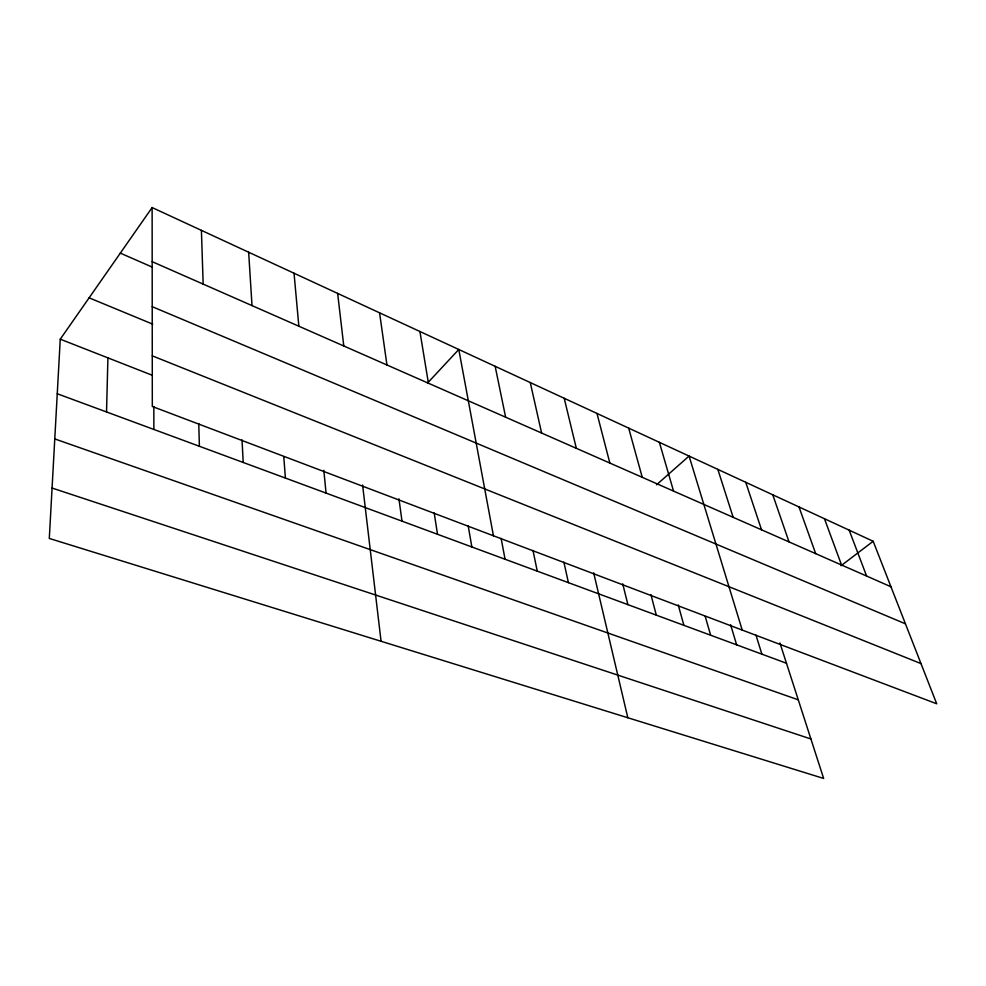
<?xml version="1.0" encoding="UTF-8"?>
<svg xmlns="http://www.w3.org/2000/svg" width="986" height="986" viewBox="0 0 986 986"><rect width="100%" height="100%" fill="white"/><g stroke="black" fill="none" stroke-linecap="round" stroke-linejoin="round"><path stroke-width="1.48" d="M106.525 411.963L107.918 357.869M152.127 207.553L152.312 406.491L936.7 703.782L873.177 541.277L152.127 207.553L60.257 339.184L49.3 538.442L823.643 778.447L779.914 642.946M427.505 383.073L458.786 349.488L493.431 535.78M656.516 484.804L689.078 456.062L742.212 630.066M841.07 565.705L873.177 541.277M52.073 488.045L810.899 738.97M54.772 438.918L798.266 699.826M57.262 393.747L786.471 663.245M60.257 339.184L152.337 375.296M152.263 355.835L920.986 663.59M89.122 297.834L152.756 324.16M152.226 306.683L905.444 623.83M120.317 253.131L152.349 267.144M152.177 261.672L890.95 586.756M849.168 530.16L866.608 576.046M824.456 518.722L841.539 565.003M798.993 506.94L815.681 553.627M772.765 494.799L789.034 541.906M745.736 482.29L761.537 529.802M717.845 469.385L733.153 517.317M755.979 635.144L761.907 654.174M730.626 624.804L736.641 644.832M659.375 442.32L673.549 491.09M705.236 616.447L710.647 635.23M678.245 604.923L683.877 625.334M628.686 428.121L642.243 477.31M650.896 594.558L656.306 615.141M596.986 413.442L609.853 463.063M622.721 583.86L627.897 604.652M564.202 398.27L576.329 448.31M593.683 572.841L627.823 717.746M530.271 382.568L541.61 433.039M563.881 562.131L568.417 582.664M495.157 366.324L505.633 417.201M532.995 550.422L537.259 571.14M501.11 538.344L505.078 559.259M468.202 525.858L471.85 546.971M419.925 331.493L428.429 383.234M434.197 512.979L437.513 534.276M379.573 312.821L386.943 364.968M398.923 498.793L402.005 521.163M362.589 485.013L381.064 641.27M337.643 293.409L343.781 345.975M323.827 470.31L326.058 493.086M294.038 273.233L298.844 326.206M283.771 456.592L285.398 478.062M248.657 252.231L252.009 305.598M242.026 439.916L243.209 462.471M201.403 230.354L203.165 284.104M198.765 423.524L199.394 446.276M153.828 406.478L153.865 429.452"/></g></svg>
